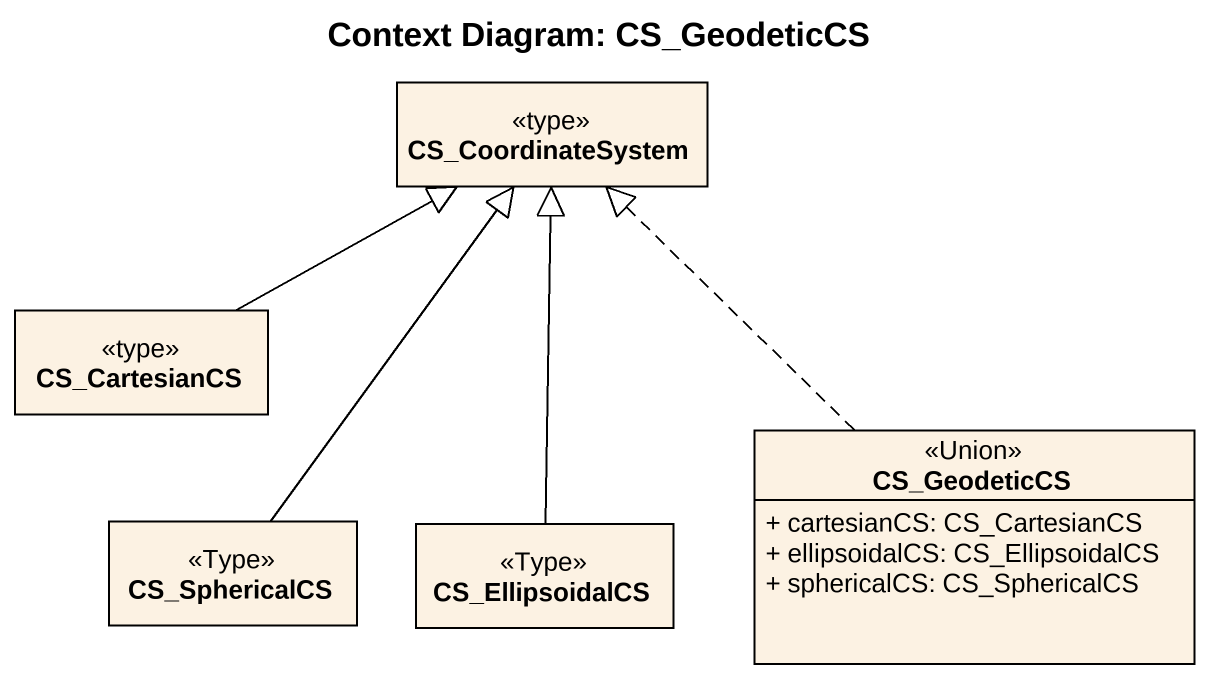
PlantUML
@startuml
title Context Diagram: CS_GeodeticCS
hide circle
hide empty members
skinparam classAttributeIconSize 0
class CS_CoordinateSystem <<type>>
class CS_CartesianCS <<type>>
class CS_GeodeticCS <<Union>> {
  + cartesianCS: CS_CartesianCS
  + ellipsoidalCS: CS_EllipsoidalCS
  + sphericalCS: CS_SphericalCS
}
class CS_SphericalCS <<Type>>
class CS_EllipsoidalCS <<Type>>
CS_CartesianCS -right-|> CS_CoordinateSystem
CS_GeodeticCS .up.|> CS_CoordinateSystem
CS_SphericalCS -up-|> CS_CoordinateSystem
CS_EllipsoidalCS -up-|> CS_CoordinateSystem
@enduml
